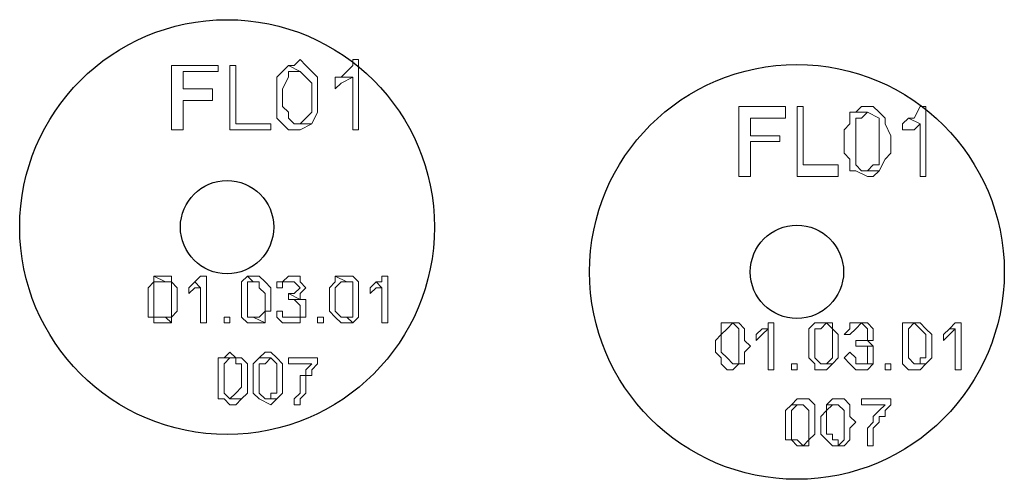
# Model space of a CAD drawing. Header units: millimetres. Extents: x 977 to 12288, y -94 to 5752.
# Drawn here: x 2784.79 to 2832.27, y 4453.39 to 4475.55 of the extents above; entities that cross this region are included whole.
import ezdxf

# ---------------------------------------------------------------- set-up
doc = ezdxf.new("R2010")
doc.units = ezdxf.units.MM

msp = doc.modelspace()

# ---------------------------------------------------------------- linework, layer by layer
at = {"color": 4, "lineweight": 0}
for points in [[(2794.36567149, 4473.34020179), (2792.10938042, 4473.34020179), (2792.10938042, 4470.23780156), (2792.67345319, 4470.23780156), (2792.67345319, 4471.64798348), (2794.08363511, 4471.64798348), (2794.08363511, 4472.21205625), (2792.67345319, 4472.21205625), (2792.67345319, 4473.0581654), (2794.36567149, 4473.0581654)], [(2795.21178065, 4473.34020179), (2794.92974426, 4473.34020179), (2794.92974426, 4470.23780156), (2796.90399895, 4470.23780156), (2796.90399895, 4470.51983795), (2795.21178065, 4470.51983795)], [(2797.7501081, 4473.34020179), (2797.46807172, 4473.0581654), (2797.18603534, 4472.77612902), (2797.18603534, 4472.77612902), (2797.18603534, 4472.21205625), (2797.18603534, 4471.93001987), (2797.18603534, 4471.64798348), (2797.18603534, 4471.3659471), (2797.18603534, 4470.80187433), (2797.46807172, 4470.51983795), (2797.7501081, 4470.23780156), (2798.31418087, 4470.23780156), (2798.31418087, 4470.23780156), (2798.87825364, 4470.51983795), (2798.31418087, 4470.51983795), (2798.03214449, 4470.51983795), (2797.7501081, 4470.80187433), (2797.7501081, 4471.08391071), (2797.46807172, 4471.3659471), (2797.46807172, 4471.93001987), (2797.46807172, 4472.21205625), (2797.7501081, 4472.77612902), (2797.7501081, 4473.0581654), (2797.7501081, 4473.0581654), (2798.31418087, 4473.0581654)], [(2798.31418087, 4473.62223817), (2798.03214449, 4473.34020179), (2797.7501081, 4473.34020179), (2798.31418087, 4473.0581654), (2798.31418087, 4473.0581654), (2798.59621726, 4472.77612902), (2798.59621726, 4472.77612902), (2798.87825364, 4472.49409263), (2798.87825364, 4471.93001987), (2798.87825364, 4471.64798348), (2798.87825364, 4471.08391071), (2798.59621726, 4470.80187433), (2798.59621726, 4470.80187433), (2798.31418087, 4470.51983795), (2798.87825364, 4470.51983795), (2798.87825364, 4470.51983795), (2799.16029003, 4471.08391071), (2799.16029003, 4471.08391071), (2799.16029003, 4471.3659471), (2799.16029003, 4471.93001987), (2799.16029003, 4472.21205625), (2799.16029003, 4472.49409263), (2799.16029003, 4472.77612902), (2798.87825364, 4473.0581654), (2798.87825364, 4473.0581654), (2798.59621726, 4473.34020179), (2798.59621726, 4473.34020179)], [(2801.13454471, 4473.62223817), (2800.85250833, 4473.62223817), (2800.85250833, 4473.34020179), (2800.57047195, 4473.0581654), (2800.28843556, 4472.77612902), (2800.85250833, 4472.77612902), (2800.85250833, 4470.23780156), (2801.13454471, 4470.23780156)], [(2800.28843556, 4472.77612902), (2800.00639918, 4472.77612902), (2800.00639918, 4472.21205625), (2800.00639918, 4472.21205625), (2800.28843556, 4472.49409263), (2800.28843556, 4472.49409263), (2800.85250833, 4472.77612902)], [(2821.72320076, 4471.3659471), (2819.46690968, 4471.3659471), (2819.46690968, 4467.98151049), (2820.03098245, 4467.98151049), (2820.03098245, 4469.67372879), (2821.44116437, 4469.67372879), (2821.44116437, 4469.95576518), (2820.03098245, 4469.95576518), (2820.03098245, 4470.80187433), (2821.72320076, 4470.80187433)], [(2822.56930991, 4471.3659471), (2822.28727352, 4471.3659471), (2822.28727352, 4467.98151049), (2824.26152821, 4467.98151049), (2824.26152821, 4468.54558326), (2822.56930991, 4468.54558326)], [(2825.67171013, 4471.3659471), (2825.38967375, 4471.3659471), (2825.10763737, 4471.08391071), (2825.67171013, 4471.08391071), (2825.67171013, 4471.08391071), (2826.2357829, 4470.80187433), (2826.2357829, 4470.51983795), (2826.2357829, 4470.23780156), (2826.2357829, 4469.67372879), (2826.2357829, 4469.39169241), (2826.2357829, 4468.82761964), (2826.2357829, 4468.54558326), (2825.95374652, 4468.54558326), (2825.67171013, 4468.26354687), (2826.2357829, 4468.26354687), (2826.2357829, 4468.26354687), (2826.51781929, 4468.82761964), (2826.51781929, 4468.82761964), (2826.79985567, 4469.10965602), (2826.79985567, 4469.67372879), (2826.79985567, 4469.95576518), (2826.51781929, 4470.51983795), (2826.51781929, 4470.51983795), (2826.51781929, 4470.80187433), (2826.51781929, 4470.80187433), (2826.2357829, 4471.08391071), (2825.95374652, 4471.3659471)], [(2828.49207398, 4471.3659471), (2828.21003759, 4471.3659471), (2828.21003759, 4471.3659471), (2827.92800121, 4470.80187433), (2827.64596482, 4470.80187433), (2828.21003759, 4470.51983795), (2828.21003759, 4467.98151049), (2828.49207398, 4467.98151049)], [(2825.10763737, 4471.08391071), (2824.82560098, 4471.08391071), (2824.82560098, 4470.51983795), (2824.82560098, 4470.51983795), (2824.5435646, 4470.23780156), (2824.5435646, 4469.67372879), (2824.5435646, 4469.67372879), (2824.5435646, 4469.10965602), (2824.82560098, 4468.82761964), (2824.82560098, 4468.26354687), (2825.10763737, 4468.26354687), (2825.67171013, 4467.98151049), (2825.95374652, 4467.98151049), (2826.2357829, 4468.26354687), (2825.67171013, 4468.26354687), (2825.38967375, 4468.26354687), (2825.10763737, 4468.54558326), (2825.10763737, 4468.82761964), (2825.10763737, 4469.10965602), (2825.10763737, 4469.67372879), (2825.10763737, 4469.95576518), (2825.10763737, 4470.51983795), (2825.10763737, 4470.80187433), (2825.38967375, 4470.80187433), (2825.67171013, 4471.08391071)], [(2827.64596482, 4470.80187433), (2827.36392844, 4470.51983795), (2827.36392844, 4470.23780156), (2827.36392844, 4470.23780156), (2827.92800121, 4470.23780156), (2827.92800121, 4470.23780156), (2828.21003759, 4470.51983795)], [(2791.26327127, 4463.18689196), (2791.26327127, 4462.90485557), (2790.98123489, 4462.62281919), (2790.98123489, 4462.62281919), (2790.98123489, 4462.34078281), (2790.98123489, 4462.05874642), (2790.98123489, 4462.05874642), (2790.98123489, 4461.49467365), (2790.98123489, 4461.21263727), (2791.26327127, 4461.21263727), (2791.26327127, 4460.93060088), (2791.82734404, 4460.93060088), (2791.82734404, 4460.93060088), (2792.10938042, 4460.93060088), (2791.82734404, 4461.21263727), (2791.54530765, 4461.21263727), (2791.26327127, 4461.21263727), (2791.26327127, 4461.49467365), (2791.26327127, 4461.77671004), (2791.26327127, 4462.05874642), (2791.26327127, 4462.34078281), (2791.26327127, 4462.62281919), (2791.26327127, 4462.90485557), (2791.54530765, 4462.90485557), (2791.82734404, 4462.90485557)], [(2791.82734404, 4463.18689196), (2791.54530765, 4463.18689196), (2791.26327127, 4463.18689196), (2791.82734404, 4462.90485557), (2791.82734404, 4462.90485557), (2792.10938042, 4462.90485557), (2792.10938042, 4462.62281919), (2792.10938042, 4462.34078281), (2792.10938042, 4462.05874642), (2792.10938042, 4461.77671004), (2792.10938042, 4461.49467365), (2792.10938042, 4461.21263727), (2791.82734404, 4461.21263727), (2791.82734404, 4461.21263727), (2792.10938042, 4460.93060088), (2792.10938042, 4461.21263727), (2792.39141681, 4461.49467365), (2792.39141681, 4461.49467365), (2792.39141681, 4461.77671004), (2792.39141681, 4462.05874642), (2792.39141681, 4462.34078281), (2792.39141681, 4462.62281919), (2792.39141681, 4462.62281919), (2792.10938042, 4462.90485557), (2792.10938042, 4462.90485557), (2792.10938042, 4463.18689196), (2792.10938042, 4463.18689196)], [(2793.23752596, 4462.90485557), (2792.95548957, 4462.62281919), (2792.95548957, 4462.34078281), (2792.95548957, 4462.34078281), (2793.23752596, 4462.62281919), (2793.23752596, 4462.62281919), (2793.51956234, 4462.62281919)], [(2793.80159873, 4463.18689196), (2793.51956234, 4463.18689196), (2793.51956234, 4463.18689196), (2793.23752596, 4462.90485557), (2793.23752596, 4462.90485557), (2793.51956234, 4462.62281919), (2793.51956234, 4460.93060088), (2793.80159873, 4460.93060088)], [(2795.77585342, 4463.18689196), (2795.49381703, 4462.90485557), (2795.49381703, 4462.62281919), (2795.49381703, 4462.62281919), (2795.49381703, 4462.34078281), (2795.49381703, 4462.05874642), (2795.49381703, 4462.05874642), (2795.49381703, 4461.49467365), (2795.49381703, 4461.21263727), (2795.49381703, 4461.21263727), (2795.77585342, 4460.93060088), (2796.0578898, 4460.93060088), (2796.33992618, 4460.93060088), (2796.62196257, 4460.93060088), (2796.0578898, 4461.21263727), (2796.0578898, 4461.21263727), (2795.77585342, 4461.21263727), (2795.77585342, 4461.49467365), (2795.77585342, 4461.77671004), (2795.77585342, 4462.05874642), (2795.77585342, 4462.34078281), (2795.77585342, 4462.62281919), (2795.77585342, 4462.90485557), (2795.77585342, 4462.90485557), (2796.0578898, 4462.90485557)], [(2796.0578898, 4463.18689196), (2796.0578898, 4463.18689196), (2795.77585342, 4463.18689196), (2796.0578898, 4462.90485557), (2796.0578898, 4462.90485557), (2796.33992618, 4462.90485557), (2796.33992618, 4462.62281919), (2796.62196257, 4462.34078281), (2796.62196257, 4462.05874642), (2796.62196257, 4461.77671004), (2796.62196257, 4461.49467365), (2796.33992618, 4461.21263727), (2796.33992618, 4461.21263727), (2796.0578898, 4461.21263727), (2796.62196257, 4460.93060088), (2796.62196257, 4461.21263727), (2796.62196257, 4461.49467365), (2796.90399895, 4461.49467365), (2796.90399895, 4461.77671004), (2796.90399895, 4462.05874642), (2796.90399895, 4462.34078281), (2796.90399895, 4462.62281919), (2796.90399895, 4462.62281919), (2796.62196257, 4462.90485557), (2796.62196257, 4462.90485557), (2796.33992618, 4463.18689196), (2796.33992618, 4463.18689196)], [(2797.46807172, 4462.90485557), (2797.18603534, 4462.90485557), (2797.18603534, 4462.62281919), (2797.46807172, 4462.62281919), (2797.46807172, 4462.62281919), (2797.46807172, 4462.90485557), (2797.46807172, 4462.90485557), (2797.7501081, 4462.90485557)], [(2797.7501081, 4463.18689196), (2797.7501081, 4463.18689196), (2797.46807172, 4462.90485557), (2797.7501081, 4462.90485557), (2797.7501081, 4462.90485557), (2798.03214449, 4462.90485557), (2798.03214449, 4462.90485557), (2798.31418087, 4462.62281919), (2798.31418087, 4462.62281919), (2798.03214449, 4462.34078281), (2798.03214449, 4462.34078281), (2797.7501081, 4462.34078281), (2798.31418087, 4462.05874642), (2798.31418087, 4462.34078281), (2798.31418087, 4462.34078281), (2798.59621726, 4462.62281919), (2798.59621726, 4462.62281919), (2798.31418087, 4462.90485557), (2798.31418087, 4462.90485557), (2798.31418087, 4463.18689196), (2798.03214449, 4463.18689196)], [(2800.00639918, 4463.18689196), (2800.00639918, 4462.90485557), (2799.72436279, 4462.62281919), (2799.72436279, 4462.62281919), (2799.72436279, 4462.34078281), (2799.72436279, 4462.05874642), (2799.72436279, 4462.05874642), (2799.72436279, 4461.49467365), (2800.00639918, 4461.21263727), (2800.00639918, 4461.21263727), (2800.28843556, 4460.93060088), (2800.57047195, 4460.93060088), (2800.57047195, 4460.93060088), (2800.85250833, 4460.93060088), (2800.57047195, 4461.21263727), (2800.28843556, 4461.21263727), (2800.28843556, 4461.21263727), (2800.00639918, 4461.49467365), (2800.00639918, 4461.77671004), (2800.00639918, 4462.05874642), (2800.00639918, 4462.34078281), (2800.00639918, 4462.62281919), (2800.28843556, 4462.90485557), (2800.28843556, 4462.90485557), (2800.57047195, 4462.90485557)], [(2800.57047195, 4463.18689196), (2800.28843556, 4463.18689196), (2800.00639918, 4463.18689196), (2800.57047195, 4462.90485557), (2800.57047195, 4462.90485557), (2800.85250833, 4462.90485557), (2800.85250833, 4462.62281919), (2800.85250833, 4462.34078281), (2800.85250833, 4462.05874642), (2800.85250833, 4461.77671004), (2800.85250833, 4461.49467365), (2800.85250833, 4461.21263727), (2800.85250833, 4461.21263727), (2800.57047195, 4461.21263727), (2800.85250833, 4460.93060088), (2801.13454471, 4461.21263727), (2801.13454471, 4461.49467365), (2801.13454471, 4461.49467365), (2801.13454471, 4461.77671004), (2801.13454471, 4462.05874642), (2801.13454471, 4462.34078281), (2801.13454471, 4462.62281919), (2801.13454471, 4462.62281919), (2801.13454471, 4462.90485557), (2801.13454471, 4462.90485557), (2800.85250833, 4463.18689196), (2800.85250833, 4463.18689196)], [(2801.98065387, 4462.90485557), (2801.69861748, 4462.62281919), (2801.69861748, 4462.34078281), (2801.69861748, 4462.34078281), (2801.98065387, 4462.62281919), (2801.98065387, 4462.62281919), (2802.26269025, 4462.62281919)], [(2802.54472663, 4463.18689196), (2802.54472663, 4463.18689196), (2802.26269025, 4463.18689196), (2802.26269025, 4462.90485557), (2801.98065387, 4462.90485557), (2802.26269025, 4462.62281919), (2802.26269025, 4460.93060088), (2802.54472663, 4460.93060088)], [(2797.7501081, 4462.34078281), (2797.7501081, 4462.05874642), (2797.7501081, 4462.05874642), (2798.31418087, 4462.05874642), (2798.31418087, 4462.05874642), (2798.31418087, 4462.05874642), (2797.7501081, 4462.34078281)], [(2798.31418087, 4462.05874642), (2797.7501081, 4462.05874642), (2798.03214449, 4462.05874642), (2798.31418087, 4461.77671004), (2798.31418087, 4461.77671004), (2798.31418087, 4461.49467365), (2798.31418087, 4461.49467365), (2798.31418087, 4461.21263727), (2798.03214449, 4461.21263727), (2797.7501081, 4461.21263727), (2798.31418087, 4461.21263727), (2798.31418087, 4461.21263727), (2798.59621726, 4461.21263727), (2798.59621726, 4461.49467365), (2798.59621726, 4461.77671004), (2798.59621726, 4462.05874642)], [(2797.46807172, 4461.49467365), (2797.18603534, 4461.49467365), (2797.18603534, 4461.21263727), (2797.46807172, 4460.93060088), (2797.46807172, 4460.93060088), (2797.46807172, 4460.93060088), (2797.7501081, 4460.93060088), (2798.03214449, 4460.93060088), (2798.31418087, 4460.93060088), (2798.31418087, 4461.21263727), (2797.7501081, 4461.21263727), (2797.7501081, 4461.21263727), (2797.46807172, 4461.21263727), (2797.46807172, 4461.21263727)], [(2794.64770788, 4460.93060088), (2794.64770788, 4461.21263727), (2794.92974426, 4461.21263727), (2794.92974426, 4460.93060088), (2794.64770788, 4460.93060088)], [(2799.16029003, 4460.93060088), (2799.16029003, 4461.21263727), (2799.44232641, 4461.21263727), (2799.44232641, 4460.93060088), (2799.16029003, 4460.93060088)], [(2818.62080053, 4460.93060088), (2818.62080053, 4460.93060088), (2818.62080053, 4460.6485645), (2818.62080053, 4460.36652812), (2818.33876415, 4460.08449173), (2818.33876415, 4459.80245535), (2818.33876415, 4459.80245535), (2818.33876415, 4459.52041896), (2818.62080053, 4459.23838258), (2818.62080053, 4458.9563462), (2818.90283692, 4458.67430981), (2819.1848733, 4458.67430981), (2819.1848733, 4458.67430981), (2819.46690968, 4458.9563462), (2819.1848733, 4458.9563462), (2819.1848733, 4458.9563462), (2818.90283692, 4459.23838258), (2818.90283692, 4459.23838258), (2818.62080053, 4459.52041896), (2818.62080053, 4459.80245535), (2818.62080053, 4460.08449173), (2818.62080053, 4460.36652812), (2818.90283692, 4460.6485645), (2818.90283692, 4460.6485645), (2819.1848733, 4460.93060088)], [(2819.1848733, 4460.93060088), (2818.90283692, 4460.93060088), (2818.62080053, 4460.93060088), (2819.1848733, 4460.93060088), (2819.1848733, 4460.93060088), (2819.46690968, 4460.6485645), (2819.46690968, 4460.6485645), (2819.46690968, 4460.36652812), (2819.46690968, 4459.80245535), (2819.46690968, 4459.52041896), (2819.46690968, 4459.23838258), (2819.46690968, 4459.23838258), (2819.46690968, 4458.9563462), (2819.1848733, 4458.9563462), (2819.46690968, 4458.9563462), (2819.74894607, 4458.9563462), (2819.74894607, 4459.23838258), (2819.74894607, 4459.23838258), (2819.74894607, 4459.52041896), (2820.03098245, 4459.80245535), (2819.74894607, 4460.08449173), (2819.74894607, 4460.36652812), (2819.74894607, 4460.36652812), (2819.74894607, 4460.6485645), (2819.74894607, 4460.6485645), (2819.46690968, 4460.93060088), (2819.46690968, 4460.93060088)], [(2821.15912799, 4460.93060088), (2821.15912799, 4460.93060088), (2820.8770916, 4460.93060088), (2820.8770916, 4460.6485645), (2820.59505522, 4460.6485645), (2820.8770916, 4460.6485645), (2820.8770916, 4458.67430981), (2821.15912799, 4458.67430981)], [(2823.13338268, 4460.93060088), (2823.13338268, 4460.93060088), (2822.85134629, 4460.6485645), (2822.85134629, 4460.36652812), (2822.85134629, 4460.08449173), (2822.85134629, 4459.80245535), (2822.85134629, 4459.80245535), (2822.85134629, 4459.52041896), (2822.85134629, 4459.23838258), (2823.13338268, 4458.9563462), (2823.13338268, 4458.67430981), (2823.69745545, 4458.67430981), (2823.69745545, 4458.67430981), (2823.97949183, 4458.9563462), (2823.69745545, 4458.9563462), (2823.41541906, 4458.9563462), (2823.13338268, 4459.23838258), (2823.13338268, 4459.23838258), (2823.13338268, 4459.52041896), (2823.13338268, 4459.80245535), (2823.13338268, 4460.08449173), (2823.13338268, 4460.36652812), (2823.13338268, 4460.6485645), (2823.41541906, 4460.6485645), (2823.69745545, 4460.93060088)], [(2823.69745545, 4460.93060088), (2823.41541906, 4460.93060088), (2823.13338268, 4460.93060088), (2823.69745545, 4460.93060088), (2823.69745545, 4460.93060088), (2823.97949183, 4460.6485645), (2823.97949183, 4460.6485645), (2823.97949183, 4460.36652812), (2823.97949183, 4459.80245535), (2823.97949183, 4459.52041896), (2823.97949183, 4459.23838258), (2823.97949183, 4459.23838258), (2823.69745545, 4458.9563462), (2823.69745545, 4458.9563462), (2823.97949183, 4458.9563462), (2823.97949183, 4458.9563462), (2824.26152821, 4459.23838258), (2824.26152821, 4459.23838258), (2824.26152821, 4459.52041896), (2824.26152821, 4459.80245535), (2824.26152821, 4460.08449173), (2824.26152821, 4460.36652812), (2824.26152821, 4460.36652812), (2823.97949183, 4460.6485645), (2823.97949183, 4460.6485645), (2823.97949183, 4460.93060088), (2823.97949183, 4460.93060088)], [(2824.82560098, 4460.93060088), (2824.82560098, 4460.6485645), (2824.5435646, 4460.36652812), (2824.82560098, 4460.36652812), (2824.82560098, 4460.36652812), (2825.10763737, 4460.6485645), (2825.10763737, 4460.6485645), (2825.38967375, 4460.93060088)], [(2825.38967375, 4460.93060088), (2825.10763737, 4460.93060088), (2824.82560098, 4460.93060088), (2825.38967375, 4460.93060088), (2825.38967375, 4460.93060088), (2825.67171013, 4460.6485645), (2825.67171013, 4460.6485645), (2825.67171013, 4460.36652812), (2825.67171013, 4460.36652812), (2825.67171013, 4460.08449173), (2825.38967375, 4460.08449173), (2825.10763737, 4460.08449173), (2825.67171013, 4460.08449173), (2825.95374652, 4460.08449173), (2825.95374652, 4460.08449173), (2825.95374652, 4460.36652812), (2825.95374652, 4460.36652812), (2825.95374652, 4460.6485645), (2825.95374652, 4460.6485645), (2825.67171013, 4460.93060088), (2825.67171013, 4460.93060088)], [(2827.64596482, 4460.93060088), (2827.36392844, 4460.93060088), (2827.36392844, 4460.6485645), (2827.36392844, 4460.36652812), (2827.36392844, 4460.08449173), (2827.36392844, 4459.80245535), (2827.36392844, 4459.80245535), (2827.36392844, 4459.52041896), (2827.36392844, 4459.23838258), (2827.36392844, 4458.9563462), (2827.64596482, 4458.67430981), (2827.92800121, 4458.67430981), (2828.21003759, 4458.67430981), (2828.49207398, 4458.9563462), (2827.92800121, 4458.9563462), (2827.92800121, 4458.9563462), (2827.64596482, 4459.23838258), (2827.64596482, 4459.23838258), (2827.64596482, 4459.52041896), (2827.64596482, 4459.80245535), (2827.64596482, 4460.08449173), (2827.64596482, 4460.36652812), (2827.64596482, 4460.6485645), (2827.64596482, 4460.6485645), (2827.92800121, 4460.93060088)], [(2827.92800121, 4460.93060088), (2827.92800121, 4460.93060088), (2827.64596482, 4460.93060088), (2827.92800121, 4460.93060088), (2827.92800121, 4460.93060088), (2828.21003759, 4460.6485645), (2828.21003759, 4460.6485645), (2828.49207398, 4460.36652812), (2828.49207398, 4459.80245535), (2828.49207398, 4459.52041896), (2828.49207398, 4459.23838258), (2828.21003759, 4459.23838258), (2828.21003759, 4458.9563462), (2827.92800121, 4458.9563462), (2828.49207398, 4458.9563462), (2828.49207398, 4458.9563462), (2828.77411036, 4459.23838258), (2828.77411036, 4459.23838258), (2828.77411036, 4459.52041896), (2828.77411036, 4459.80245535), (2828.77411036, 4460.08449173), (2828.77411036, 4460.36652812), (2828.77411036, 4460.36652812), (2828.49207398, 4460.6485645), (2828.49207398, 4460.6485645), (2828.21003759, 4460.93060088), (2828.21003759, 4460.93060088)], [(2830.18429228, 4460.93060088), (2829.9022559, 4460.93060088), (2829.9022559, 4460.93060088), (2829.62021951, 4460.6485645), (2829.62021951, 4460.6485645), (2829.9022559, 4460.6485645), (2829.9022559, 4458.67430981), (2830.18429228, 4458.67430981)], [(2820.59505522, 4460.6485645), (2820.31301884, 4460.36652812), (2820.31301884, 4460.08449173), (2820.31301884, 4460.08449173), (2820.59505522, 4460.36652812), (2820.59505522, 4460.36652812), (2820.8770916, 4460.6485645)], [(2829.62021951, 4460.6485645), (2829.33818313, 4460.36652812), (2829.33818313, 4460.08449173), (2829.33818313, 4460.08449173), (2829.62021951, 4460.36652812), (2829.62021951, 4460.36652812), (2829.9022559, 4460.6485645)], [(2825.10763737, 4460.08449173), (2825.10763737, 4459.80245535), (2825.38967375, 4459.80245535), (2825.95374652, 4459.80245535), (2825.67171013, 4460.08449173), (2825.67171013, 4460.08449173), (2825.10763737, 4460.08449173)], [(2794.92974426, 4459.52041896), (2794.92974426, 4459.52041896), (2794.64770788, 4459.23838258), (2794.92974426, 4459.23838258), (2795.21178065, 4459.23838258), (2795.21178065, 4458.9563462), (2795.49381703, 4458.9563462), (2795.49381703, 4458.67430981), (2795.49381703, 4458.11023704), (2795.49381703, 4458.11023704), (2795.49381703, 4457.82820066), (2795.21178065, 4457.54616427), (2795.21178065, 4457.54616427), (2794.92974426, 4457.26412789), (2795.49381703, 4457.26412789), (2795.49381703, 4457.26412789), (2795.77585342, 4457.54616427), (2795.77585342, 4457.54616427), (2795.77585342, 4457.82820066), (2795.77585342, 4458.11023704), (2795.77585342, 4458.39227343), (2795.77585342, 4458.67430981), (2795.77585342, 4458.9563462), (2795.49381703, 4459.23838258), (2795.49381703, 4459.23838258), (2795.21178065, 4459.23838258), (2795.21178065, 4459.23838258)], [(2796.90399895, 4459.52041896), (2796.62196257, 4459.52041896), (2796.33992618, 4459.23838258), (2796.90399895, 4459.23838258), (2796.90399895, 4459.23838258), (2797.18603534, 4458.9563462), (2797.18603534, 4458.9563462), (2797.18603534, 4458.67430981), (2797.18603534, 4458.11023704), (2797.18603534, 4458.11023704), (2797.18603534, 4457.82820066), (2797.18603534, 4457.54616427), (2796.90399895, 4457.54616427), (2796.90399895, 4457.26412789), (2797.18603534, 4457.26412789), (2797.18603534, 4457.26412789), (2797.46807172, 4457.54616427), (2797.46807172, 4457.54616427), (2797.46807172, 4457.82820066), (2797.46807172, 4458.11023704), (2797.46807172, 4458.39227343), (2797.46807172, 4458.67430981), (2797.46807172, 4458.9563462), (2797.18603534, 4459.23838258), (2797.18603534, 4459.23838258), (2797.18603534, 4459.23838258), (2797.18603534, 4459.23838258)], [(2824.82560098, 4459.52041896), (2824.5435646, 4459.23838258), (2824.5435646, 4459.23838258), (2824.82560098, 4458.9563462), (2824.82560098, 4458.9563462), (2825.10763737, 4458.67430981), (2825.38967375, 4458.67430981), (2825.38967375, 4458.67430981), (2825.67171013, 4458.67430981), (2825.95374652, 4458.9563462), (2825.38967375, 4458.9563462), (2825.38967375, 4458.9563462), (2825.10763737, 4458.9563462), (2825.10763737, 4459.23838258)], [(2825.95374652, 4459.80245535), (2825.38967375, 4459.80245535), (2825.38967375, 4459.80245535), (2825.67171013, 4459.80245535), (2825.67171013, 4459.80245535), (2825.67171013, 4459.52041896), (2825.67171013, 4459.23838258), (2825.67171013, 4458.9563462), (2825.67171013, 4458.9563462), (2825.38967375, 4458.9563462), (2825.95374652, 4458.9563462), (2825.95374652, 4458.9563462), (2825.95374652, 4459.23838258), (2825.95374652, 4459.52041896), (2825.95374652, 4459.52041896), (2825.95374652, 4459.80245535)], [(2794.64770788, 4459.23838258), (2794.36567149, 4459.23838258), (2794.36567149, 4458.9563462), (2794.36567149, 4458.9563462), (2794.36567149, 4458.67430981), (2794.36567149, 4458.11023704), (2794.36567149, 4458.11023704), (2794.36567149, 4457.82820066), (2794.36567149, 4457.54616427), (2794.36567149, 4457.26412789), (2794.64770788, 4457.26412789), (2794.92974426, 4456.98209151), (2795.21178065, 4456.98209151), (2795.49381703, 4457.26412789), (2794.92974426, 4457.26412789), (2794.92974426, 4457.26412789), (2794.64770788, 4457.54616427), (2794.64770788, 4457.54616427), (2794.64770788, 4457.82820066), (2794.64770788, 4458.11023704), (2794.64770788, 4458.39227343), (2794.64770788, 4458.67430981), (2794.64770788, 4458.9563462), (2794.64770788, 4458.9563462), (2794.92974426, 4459.23838258)], [(2796.33992618, 4459.23838258), (2796.33992618, 4459.23838258), (2796.0578898, 4458.9563462), (2796.0578898, 4458.9563462), (2796.0578898, 4458.67430981), (2796.0578898, 4458.11023704), (2796.0578898, 4458.11023704), (2796.0578898, 4457.82820066), (2796.0578898, 4457.54616427), (2796.33992618, 4457.26412789), (2796.33992618, 4457.26412789), (2796.90399895, 4456.98209151), (2796.90399895, 4456.98209151), (2797.18603534, 4457.26412789), (2796.90399895, 4457.26412789), (2796.62196257, 4457.26412789), (2796.33992618, 4457.54616427), (2796.33992618, 4457.54616427), (2796.33992618, 4457.82820066), (2796.33992618, 4458.11023704), (2796.33992618, 4458.39227343), (2796.33992618, 4458.67430981), (2796.33992618, 4458.9563462), (2796.62196257, 4458.9563462), (2796.90399895, 4459.23838258)], [(2799.16029003, 4459.23838258), (2797.7501081, 4459.23838258), (2797.7501081, 4458.9563462), (2798.87825364, 4458.9563462), (2798.87825364, 4458.9563462), (2798.59621726, 4458.67430981), (2798.59621726, 4458.39227343), (2798.31418087, 4458.39227343), (2798.31418087, 4458.11023704), (2798.31418087, 4457.82820066), (2798.31418087, 4457.54616427), (2798.03214449, 4457.26412789), (2798.03214449, 4456.98209151), (2798.31418087, 4456.98209151), (2798.31418087, 4457.26412789), (2798.59621726, 4457.54616427), (2798.59621726, 4457.82820066), (2798.59621726, 4458.11023704), (2798.59621726, 4458.39227343), (2798.87825364, 4458.39227343), (2798.87825364, 4458.67430981), (2799.16029003, 4458.9563462), (2799.16029003, 4459.23838258)], [(2822.00523714, 4458.67430981), (2822.00523714, 4458.9563462), (2822.28727352, 4458.9563462), (2822.28727352, 4458.67430981), (2822.00523714, 4458.67430981)], [(2826.51781929, 4458.67430981), (2826.51781929, 4458.9563462), (2826.79985567, 4458.9563462), (2826.79985567, 4458.67430981), (2826.51781929, 4458.67430981)], [(2822.56930991, 4457.26412789), (2822.28727352, 4457.26412789), (2822.00523714, 4456.98209151), (2822.56930991, 4456.98209151), (2822.56930991, 4456.98209151), (2822.85134629, 4456.70005512), (2822.85134629, 4456.70005512), (2822.85134629, 4456.41801874), (2822.85134629, 4456.13598235), (2822.85134629, 4455.85394597), (2822.85134629, 4455.57190959), (2822.85134629, 4455.2898732), (2822.85134629, 4455.2898732), (2822.56930991, 4455.00783682), (2822.85134629, 4455.00783682), (2822.85134629, 4455.2898732), (2823.13338268, 4455.57190959), (2823.13338268, 4455.57190959), (2823.13338268, 4455.85394597), (2823.13338268, 4456.13598235), (2823.13338268, 4456.41801874), (2823.13338268, 4456.70005512), (2823.13338268, 4456.70005512), (2823.13338268, 4456.98209151), (2823.13338268, 4456.98209151), (2822.85134629, 4457.26412789), (2822.85134629, 4457.26412789)], [(2824.26152821, 4457.26412789), (2823.97949183, 4457.26412789), (2823.69745545, 4456.98209151), (2824.26152821, 4456.98209151), (2824.26152821, 4456.98209151), (2824.5435646, 4456.70005512), (2824.5435646, 4456.70005512), (2824.5435646, 4456.41801874), (2824.5435646, 4456.13598235), (2824.5435646, 4455.85394597), (2824.5435646, 4455.57190959), (2824.5435646, 4455.2898732), (2824.5435646, 4455.2898732), (2824.26152821, 4455.00783682), (2824.5435646, 4455.00783682), (2824.82560098, 4455.2898732), (2824.82560098, 4455.57190959), (2824.82560098, 4455.57190959), (2824.82560098, 4455.85394597), (2825.10763737, 4456.13598235), (2824.82560098, 4456.41801874), (2824.82560098, 4456.70005512), (2824.82560098, 4456.70005512), (2824.82560098, 4456.98209151), (2824.82560098, 4456.98209151), (2824.5435646, 4457.26412789), (2824.5435646, 4457.26412789)], [(2826.79985567, 4457.26412789), (2825.38967375, 4457.26412789), (2825.38967375, 4456.98209151), (2826.51781929, 4456.98209151), (2826.2357829, 4456.70005512), (2826.2357829, 4456.70005512), (2825.95374652, 4456.41801874), (2825.95374652, 4456.13598235), (2825.67171013, 4455.85394597), (2825.67171013, 4455.57190959), (2825.67171013, 4455.57190959), (2825.67171013, 4455.2898732), (2825.67171013, 4455.00783682), (2825.95374652, 4455.00783682), (2825.95374652, 4455.00783682), (2825.95374652, 4455.2898732), (2825.95374652, 4455.57190959), (2825.95374652, 4455.85394597), (2826.2357829, 4456.13598235), (2826.2357829, 4456.41801874), (2826.51781929, 4456.41801874), (2826.51781929, 4456.70005512), (2826.79985567, 4456.98209151)], [(2822.00523714, 4456.98209151), (2822.00523714, 4456.98209151), (2821.72320076, 4456.70005512), (2821.72320076, 4456.70005512), (2821.72320076, 4456.41801874), (2821.72320076, 4456.13598235), (2821.72320076, 4455.85394597), (2821.72320076, 4455.57190959), (2821.72320076, 4455.2898732), (2822.00523714, 4455.2898732), (2822.28727352, 4455.00783682), (2822.56930991, 4455.00783682), (2822.56930991, 4455.00783682), (2822.85134629, 4455.00783682), (2822.56930991, 4455.00783682), (2822.28727352, 4455.2898732), (2822.00523714, 4455.2898732), (2822.00523714, 4455.57190959), (2822.00523714, 4455.57190959), (2822.00523714, 4456.13598235), (2822.00523714, 4456.41801874), (2822.00523714, 4456.70005512), (2822.28727352, 4456.98209151), (2822.28727352, 4456.98209151), (2822.56930991, 4456.98209151)], [(2823.69745545, 4456.98209151), (2823.69745545, 4456.98209151), (2823.69745545, 4456.70005512), (2823.69745545, 4456.70005512), (2823.41541906, 4456.41801874), (2823.41541906, 4456.13598235), (2823.41541906, 4455.85394597), (2823.41541906, 4455.57190959), (2823.69745545, 4455.2898732), (2823.69745545, 4455.2898732), (2823.97949183, 4455.00783682), (2824.26152821, 4455.00783682), (2824.26152821, 4455.00783682), (2824.5435646, 4455.00783682), (2824.26152821, 4455.00783682), (2824.26152821, 4455.2898732), (2823.97949183, 4455.2898732), (2823.97949183, 4455.57190959), (2823.69745545, 4455.57190959), (2823.69745545, 4456.13598235), (2823.69745545, 4456.41801874), (2823.69745545, 4456.70005512), (2823.97949183, 4456.98209151), (2823.97949183, 4456.98209151), (2824.26152821, 4456.98209151)]]:
    msp.add_lwpolyline(points, close=True, dxfattribs=at)
for centre, radius in [((2794.79335449, 4465.54883918), 10), ((2822.2699558, 4463.38897741), 10), ((2794.79335449, 4465.54883918), 2.25), ((2822.2699558, 4463.38897741), 2.25)]:
    msp.add_circle(centre, radius)

doc.saveas('drawing.dxf')
